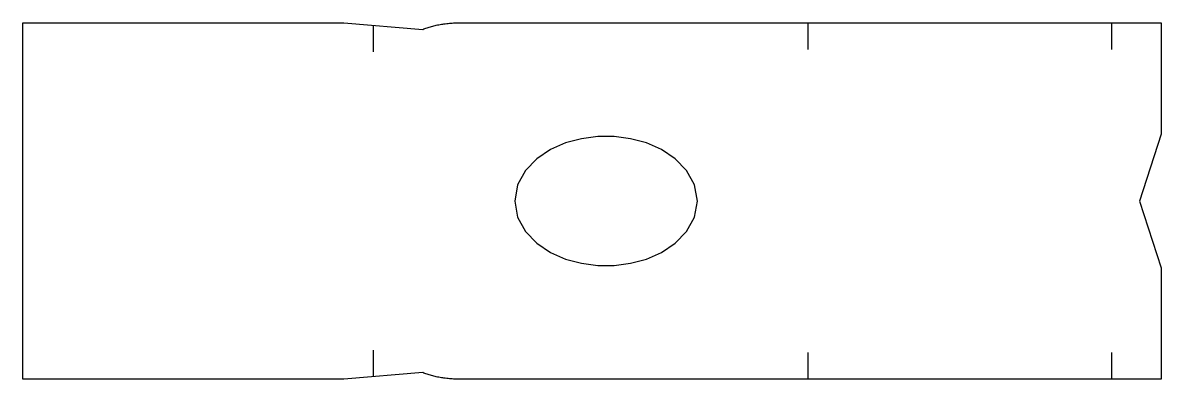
# Model space of a CAD drawing. Header units: metres. Extents: x -36 to 219, y -40 to 40.
import ezdxf

# ---------------------------------------------------------------- set-up
doc = ezdxf.new("R2010")
doc.units = ezdxf.units.M
doc.layers.add('BEND_LINES', color=1, linetype='Continuous')
doc.layers.add('CUT', color=3, linetype='Continuous')

msp = doc.modelspace()

# ---------------------------------------------------------------- linework, layer by layer
at = {"layer": 'BEND_LINES'}
for p, q in [((42.63, 39.45), (42.63, 33.45)), ((140.12, 40), (140.12, 34)), ((208.3, 40), (208.3, 34)), ((42.63, -33.45), (42.63, -39.45)), ((140.12, -34), (140.12, -40)), ((208.3, -34), (208.3, -40))]:
    msp.add_line(p, q, dxfattribs=at)
at = {"layer": 'CUT'}
for points in [[(201.67, -40), (151.81, -40), (151.79, -40), (151.78, -40), (151.77, -40), (151.76, -40), (151.74, -40), (151.73, -40), (151.72, -40), (151.71, -40), (151.69, -40), (151.68, -40), (151.67, -40), (151.65, -40), (151.64, -40), (151.63, -40), (151.62, -40), (151.6, -40), (151.59, -40), (151.58, -40), (151.56, -39.99), (151.55, -39.99), (151.54, -39.99), (151.53, -39.99), (151.51, -39.99), (151.5, -39.99), (151.49, -39.99), (151.47, -39.99), (151.46, -39.99), (151.45, -39.99), (151.44, -39.99), (151.42, -39.99), (132.86, -40), (132.86, -40), (132.86, -40), (132.86, -40), (132.86, -40), (132.86, -40), (132.86, -40), (132.86, -40), (132.85, -40), (132.85, -40), (132.85, -40), (132.85, -40), (132.85, -40), (132.85, -40), (132.85, -40), (132.85, -40), (132.85, -40), (132.85, -40), (132.84, -40), (132.84, -40), (132.84, -40), (132.84, -40), (132.84, -40), (132.84, -40), (132.84, -40), (132.84, -40), (132.84, -40), (132.84, -40), (132.84, -40), (62.18, -40), (61.87, -40), (61.56, -39.99), (61.25, -39.98), (60.94, -39.97), (60.63, -39.96), (60.32, -39.94), (60.02, -39.92), (59.71, -39.89), (59.41, -39.86), (59.11, -39.83), (58.81, -39.79), (58.51, -39.75), (58.22, -39.71), (57.92, -39.66), (57.64, -39.62), (57.35, -39.56), (57.07, -39.51), (56.79, -39.45), (56.51, -39.39), (56.24, -39.32), (55.98, -39.26), (55.71, -39.19), (55.45, -39.11), (55.2, -39.04), (54.95, -38.96), (54.71, -38.88), (54.47, -38.79), (54.24, -38.7), (54.01, -38.62), (53.79, -38.52), (36.01, -40), (-36.01, -40), (-36.01, 40), (36.01, 40), (53.79, 38.52), (54.01, 38.62), (54.24, 38.7), (54.47, 38.79), (54.71, 38.88), (54.95, 38.96), (55.2, 39.04), (55.45, 39.11), (55.71, 39.19), (55.98, 39.26), (56.24, 39.32), (56.51, 39.39), (56.79, 39.45), (57.07, 39.51), (57.35, 39.56), (57.64, 39.62), (57.92, 39.66), (58.22, 39.71), (58.51, 39.75), (58.81, 39.79), (59.11, 39.83), (59.41, 39.86), (59.71, 39.89), (60.02, 39.92), (60.32, 39.94), (60.63, 39.96), (60.94, 39.97), (61.25, 39.98), (61.56, 39.99), (61.87, 40), (62.18, 40), (132.84, 40), (132.84, 40), (132.84, 40), (132.84, 40), (132.84, 40), (132.84, 40), (132.84, 40), (132.84, 40), (132.84, 40), (132.84, 40), (132.84, 40), (132.85, 40), (132.85, 40), (132.85, 40), (132.85, 40), (132.85, 40), (132.85, 40), (132.85, 40), (132.85, 40), (132.85, 40), (132.85, 40), (132.86, 40), (132.86, 40), (132.86, 40), (132.86, 40), (132.86, 40), (132.86, 40), (132.86, 40), (132.86, 40), (151.42, 39.99), (151.44, 39.99), (151.45, 39.99), (151.46, 39.99), (151.47, 39.99), (151.49, 39.99), (151.5, 39.99), (151.51, 39.99), (151.53, 39.99), (151.54, 39.99), (151.55, 39.99), (151.56, 39.99), (151.58, 40), (151.59, 40), (151.6, 40), (151.62, 40), (151.63, 40), (151.64, 40), (151.65, 40), (151.67, 40), (151.68, 40), (151.69, 40), (151.71, 40), (151.72, 40), (151.73, 40), (151.74, 40), (151.76, 40), (151.77, 40), (151.78, 40), (151.79, 40), (151.81, 40), (201.67, 40), (219.45, 40), (219.45, 15), (214.6, 0), (219.45, -15), (219.45, -40), (201.67, -40)], [(103.94, 13.02), (100.37, 13.97), (96.71, 14.44), (93.02, 14.44), (89.36, 13.97), (85.78, 13.02), (82.41, 11.54), (79.34, 9.5), (76.77, 6.85), (75, 3.62), (74.37, 0), (75, -3.62), (76.77, -6.85), (79.33, -9.5), (82.41, -11.54), (85.79, -13.02), (89.36, -13.97), (93.02, -14.44), (96.71, -14.44), (100.37, -13.97), (103.94, -13.02), (107.32, -11.54), (110.4, -9.49), (112.95, -6.85), (114.72, -3.62), (115.36, 0), (114.72, 3.62), (112.95, 6.85), (110.4, 9.49), (107.32, 11.54), (103.94, 13.02)]]:
    msp.add_lwpolyline(points, dxfattribs=at)

doc.saveas('drawing.dxf')
